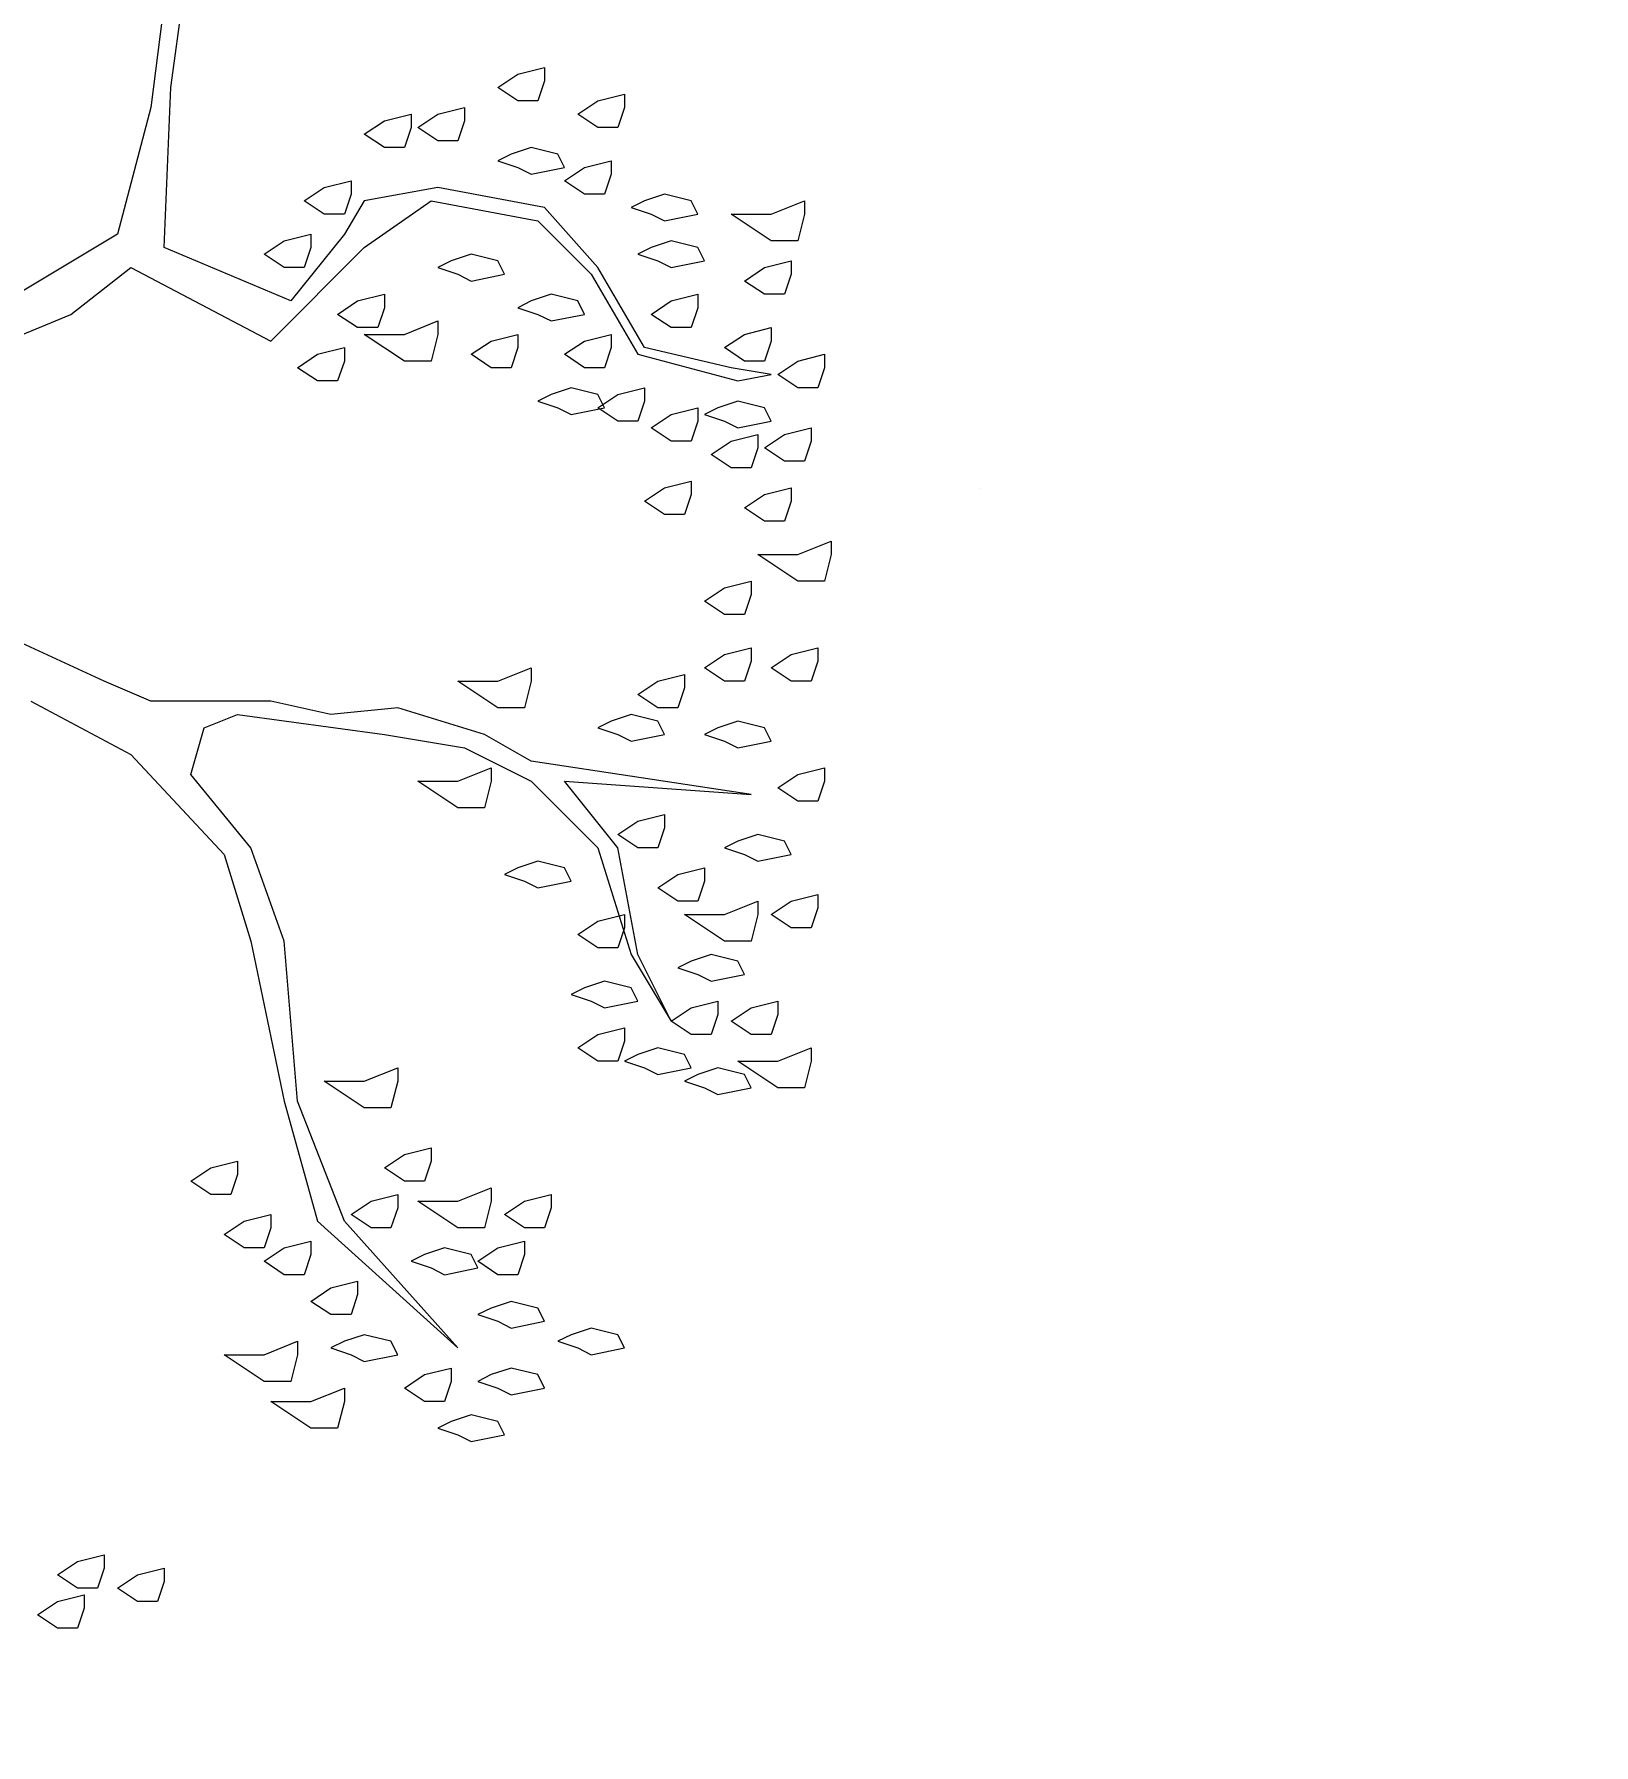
# Model space of a CAD drawing. Header units: millimetres. Extents: x 1389 to 2186, y 2011 to 2343.
# Drawn here: x 1389.9348 to 1390.2125, y 2333.8 to 2334.1046 of the extents above; entities that cross this region are included whole.
import ezdxf

# ---------------------------------------------------------------- set-up
doc = ezdxf.new("R2010")
doc.units = ezdxf.units.MM
doc.layers.add('cotas', color=4, linetype='Continuous')
doc.layers.add('moveis', color=240, linetype='Continuous')
doc.layers.add('Vegetação', color=84, linetype='Continuous', lineweight=15)
doc.styles.get("Standard").update_dxf_attribs({"font": 'arial.ttf'})
doc.dimstyles.new('ISO-25', dxfattribs={"dimscale": 0.2, "dimtxt": 0.6, "dimasz": 0.3, "dimexe": 0.2, "dimexo": 0.3, "dimgap": 0.4, "dimtad": 1, "dimtoh": 1, "dimtxsty": 'Standard', "dimcen": -0.3, "dimadec": 0, "dimazin": 0, "dimtfac": 1, "dimtmove": 1, "dimatfit": 3, "dimfxl": 1, "dimarcsym": 0})

# ---------------------------------------------------------------- blocks, each defined once
blk = doc.blocks.new('vegetal')
blk.add_line((2183.10115, 2005.313), (2183.10115, 2005.313))
at = {"layer": 'Vegetação'}
for p, q in [((2182.95715, 2005.38449), (2182.96072, 2005.41062)), ((2182.95715, 2005.40944), (2182.95359, 2005.38093)), ((2183.01536, 2005.38449), (2183.01892, 2005.38687)), ((2183.01892, 2005.38687), (2183.02367, 2005.38805)), ((2183.02367, 2005.38568), (2183.02249, 2005.38212)), ((2183.02367, 2005.38805), (2183.02367, 2005.38568)), ((2182.95597, 2005.35598), (2182.95715, 2005.38449)), ((2183.01892, 2005.38212), (2183.01536, 2005.38449)), ((2183.03318, 2005.38212), (2183.03793, 2005.3833)), ((2183.03793, 2005.3833), (2183.03793, 2005.38093)), ((2182.95359, 2005.38093), (2182.94765, 2005.35836)), ((2182.99517, 2005.37855), (2182.99992, 2005.37974)), ((2182.99992, 2005.37974), (2182.99992, 2005.37736)), ((2183.00111, 2005.37736), (2183.00467, 2005.37974)), ((2183.00467, 2005.37974), (2183.00942, 2005.38093)), ((2183.00942, 2005.38093), (2183.00942, 2005.37855)), ((2183.02249, 2005.38212), (2183.01892, 2005.38212)), ((2183.02961, 2005.37974), (2183.03318, 2005.38212)), ((2183.03318, 2005.37736), (2183.02961, 2005.37974)), ((2183.03793, 2005.38093), (2183.03674, 2005.37736)), ((2182.9916, 2005.37618), (2182.99517, 2005.37855)), ((2182.99517, 2005.3738), (2182.9916, 2005.37618)), ((2182.99992, 2005.37736), (2182.99873, 2005.3738)), ((2183.00467, 2005.37499), (2183.00111, 2005.37736)), ((2183.00942, 2005.37855), (2183.00823, 2005.37499)), ((2183.03674, 2005.37736), (2183.03318, 2005.37736)), ((2182.99873, 2005.3738), (2182.99517, 2005.3738)), ((2183.00823, 2005.37499), (2183.00467, 2005.37499)), ((2183.0213, 2005.3738), (2183.01774, 2005.37261)), ((2183.02605, 2005.37261), (2183.0213, 2005.3738)), ((2183.01774, 2005.37261), (2183.01536, 2005.37142)), ((2183.01536, 2005.37142), (2183.01892, 2005.37024)), ((2183.01892, 2005.37024), (2183.0213, 2005.36905)), ((2183.0213, 2005.36905), (2183.02724, 2005.37024)), ((2183.02724, 2005.37024), (2183.02605, 2005.37261)), ((2183.02724, 2005.36786), (2183.0308, 2005.37024)), ((2183.0308, 2005.37024), (2183.03555, 2005.37142)), ((2183.03555, 2005.37142), (2183.03555, 2005.36905)), ((2182.98447, 2005.36667), (2182.98923, 2005.36786)), ((2182.98923, 2005.36786), (2182.98923, 2005.36549)), ((2183.0308, 2005.36549), (2183.02724, 2005.36786)), ((2183.03555, 2005.36905), (2183.03437, 2005.36549)), ((2182.98091, 2005.3643), (2182.98447, 2005.36667)), ((2182.98447, 2005.36192), (2182.98091, 2005.3643)), ((2182.98923, 2005.36549), (2182.98804, 2005.36192)), ((2182.9916, 2005.3643), (2182.98804, 2005.35836)), ((2183.00467, 2005.36667), (2182.9916, 2005.3643)), ((2182.9916, 2005.35598), (2183.00348, 2005.3643)), ((2183.00348, 2005.3643), (2183.02249, 2005.36073)), ((2183.02367, 2005.36311), (2183.00467, 2005.36667)), ((2183.03437, 2005.36549), (2183.0308, 2005.36549)), ((2183.04149, 2005.3643), (2183.03912, 2005.36311)), ((2183.04506, 2005.36549), (2183.04149, 2005.3643)), ((2183.04981, 2005.3643), (2183.04506, 2005.36549)), ((2183.051, 2005.36192), (2183.04981, 2005.3643)), ((2183.06406, 2005.36192), (2183.07, 2005.3643)), ((2183.07, 2005.3643), (2183.07, 2005.36192)), ((2182.98804, 2005.36192), (2182.98447, 2005.36192)), ((2183.03318, 2005.35242), (2183.02367, 2005.36311)), ((2183.03912, 2005.36311), (2183.04268, 2005.36192)), ((2183.04268, 2005.36192), (2183.04506, 2005.36073)), ((2183.04506, 2005.36073), (2183.051, 2005.36192)), ((2183.05694, 2005.36192), (2183.06406, 2005.36192)), ((2183.06406, 2005.35717), (2183.05694, 2005.36192)), ((2183.07, 2005.36192), (2183.06881, 2005.35717)), ((2182.94765, 2005.35836), (2182.92983, 2005.34767)), ((2182.97735, 2005.35717), (2182.9821, 2005.35836)), ((2182.98804, 2005.35836), (2182.97854, 2005.34648)), ((2182.9821, 2005.35836), (2182.9821, 2005.35598)), ((2183.02249, 2005.36073), (2183.03199, 2005.35123)), ((2182.97854, 2005.34648), (2182.95597, 2005.35598)), ((2182.97378, 2005.3548), (2182.97735, 2005.35717)), ((2182.97735, 2005.35242), (2182.97378, 2005.3548)), ((2182.97497, 2005.33935), (2182.9916, 2005.35598)), ((2182.9821, 2005.35598), (2182.98091, 2005.35242)), ((2183.01061, 2005.3548), (2183.00704, 2005.35361)), ((2183.01536, 2005.35361), (2183.01061, 2005.3548)), ((2183.04268, 2005.35598), (2183.0403, 2005.3548)), ((2183.0403, 2005.3548), (2183.04387, 2005.35361)), ((2183.04624, 2005.35717), (2183.04268, 2005.35598)), ((2183.051, 2005.35598), (2183.04624, 2005.35717)), ((2183.05218, 2005.35361), (2183.051, 2005.35598)), ((2183.06881, 2005.35717), (2183.06406, 2005.35717)), ((2182.93934, 2005.3441), (2182.95003, 2005.35242)), ((2182.95003, 2005.35242), (2182.97497, 2005.33935)), ((2182.98091, 2005.35242), (2182.97735, 2005.35242)), ((2183.00704, 2005.35361), (2183.00467, 2005.35242)), ((2183.00467, 2005.35242), (2183.00823, 2005.35123)), ((2183.01655, 2005.35123), (2183.01536, 2005.35361)), ((2183.04149, 2005.33817), (2183.03318, 2005.35242)), ((2183.04387, 2005.35361), (2183.04624, 2005.35242)), ((2183.04624, 2005.35242), (2183.05218, 2005.35361)), ((2183.05931, 2005.35004), (2183.06287, 2005.35242)), ((2183.06287, 2005.35242), (2183.06763, 2005.35361)), ((2183.06763, 2005.35361), (2183.06763, 2005.35123)), ((2183.00823, 2005.35123), (2183.01061, 2005.35004)), ((2183.01061, 2005.35004), (2183.01655, 2005.35123)), ((2183.03199, 2005.35123), (2183.0403, 2005.33698)), ((2183.06287, 2005.34767), (2183.05931, 2005.35004)), ((2183.06763, 2005.35123), (2183.06644, 2005.34767)), ((2182.98685, 2005.3441), (2182.99041, 2005.34648)), ((2182.99041, 2005.34648), (2182.99517, 2005.34767)), ((2182.99517, 2005.34767), (2182.99517, 2005.34529)), ((2183.0213, 2005.34648), (2183.01892, 2005.34529)), ((2183.02486, 2005.34767), (2183.0213, 2005.34648)), ((2183.02961, 2005.34648), (2183.02486, 2005.34767)), ((2183.0308, 2005.3441), (2183.02961, 2005.34648)), ((2183.04268, 2005.3441), (2183.04624, 2005.34648)), ((2183.04624, 2005.34648), (2183.051, 2005.34767)), ((2183.051, 2005.34767), (2183.051, 2005.34529)), ((2183.06644, 2005.34767), (2183.06287, 2005.34767)), ((2182.91083, 2005.33223), (2182.93934, 2005.3441)), ((2182.99041, 2005.34173), (2182.98685, 2005.3441)), ((2182.99517, 2005.34529), (2182.99398, 2005.34173)), ((2182.99873, 2005.34054), (2183.00467, 2005.34292)), ((2183.00467, 2005.34292), (2183.00467, 2005.34054)), ((2183.01892, 2005.34529), (2183.02249, 2005.3441)), ((2183.02249, 2005.3441), (2183.02486, 2005.34292)), ((2183.02486, 2005.34292), (2183.0308, 2005.3441)), ((2183.04624, 2005.34173), (2183.04268, 2005.3441)), ((2183.051, 2005.34529), (2183.04981, 2005.34173)), ((2182.99398, 2005.34173), (2182.99041, 2005.34173)), ((2182.9916, 2005.34054), (2182.99873, 2005.34054)), ((2182.99873, 2005.33579), (2182.9916, 2005.34054)), ((2183.00467, 2005.34054), (2183.00348, 2005.33579)), ((2183.01417, 2005.33935), (2183.01892, 2005.34054)), ((2183.01892, 2005.34054), (2183.01892, 2005.33817)), ((2183.0308, 2005.33935), (2183.03555, 2005.34054)), ((2183.03555, 2005.34054), (2183.03555, 2005.33817)), ((2183.04981, 2005.34173), (2183.04624, 2005.34173)), ((2183.05575, 2005.33817), (2183.05931, 2005.34054)), ((2183.05931, 2005.34054), (2183.06406, 2005.34173)), ((2183.06406, 2005.34173), (2183.06406, 2005.33935)), ((2182.97972, 2005.3346), (2182.98329, 2005.33698)), ((2182.98329, 2005.33698), (2182.98804, 2005.33817)), ((2182.98804, 2005.33817), (2182.98804, 2005.33579)), ((2183.01061, 2005.33698), (2183.01417, 2005.33935)), ((2183.01417, 2005.3346), (2183.01061, 2005.33698)), ((2183.01892, 2005.33817), (2183.01774, 2005.3346)), ((2183.02724, 2005.33698), (2183.0308, 2005.33935)), ((2183.0308, 2005.3346), (2183.02724, 2005.33698)), ((2183.03555, 2005.33817), (2183.03437, 2005.3346)), ((2183.0403, 2005.33698), (2183.05812, 2005.33223)), ((2183.05694, 2005.3346), (2183.04149, 2005.33817)), ((2183.05931, 2005.33579), (2183.05575, 2005.33817)), ((2183.06406, 2005.33935), (2183.06287, 2005.33579)), ((2183.06881, 2005.33579), (2183.07357, 2005.33698)), ((2183.07357, 2005.33698), (2183.07357, 2005.3346)), ((2182.98329, 2005.33223), (2182.97972, 2005.3346)), ((2182.98804, 2005.33579), (2182.98685, 2005.33223)), ((2183.00348, 2005.33579), (2182.99873, 2005.33579)), ((2183.01774, 2005.3346), (2183.01417, 2005.3346)), ((2183.03437, 2005.3346), (2183.0308, 2005.3346)), ((2183.06406, 2005.33341), (2183.05694, 2005.3346)), ((2183.06287, 2005.33579), (2183.05931, 2005.33579)), ((2183.06525, 2005.33341), (2183.06881, 2005.33579)), ((2183.07357, 2005.3346), (2183.07238, 2005.33104)), ((2182.98685, 2005.33223), (2182.98329, 2005.33223)), ((2183.02843, 2005.33104), (2183.02486, 2005.32985)), ((2183.03318, 2005.32985), (2183.02843, 2005.33104)), ((2183.03674, 2005.32985), (2183.04149, 2005.33104)), ((2183.04149, 2005.33104), (2183.04149, 2005.32866)), ((2183.05812, 2005.33223), (2183.06406, 2005.33341)), ((2183.06881, 2005.33104), (2183.06525, 2005.33341)), ((2183.07238, 2005.33104), (2183.06881, 2005.33104)), ((2183.02486, 2005.32985), (2183.02249, 2005.32866)), ((2183.02249, 2005.32866), (2183.02605, 2005.32747)), ((2183.02605, 2005.32747), (2183.02843, 2005.32629)), ((2183.02843, 2005.32629), (2183.03437, 2005.32747)), ((2183.03437, 2005.32747), (2183.03318, 2005.32985)), ((2183.03318, 2005.32747), (2183.03674, 2005.32985)), ((2183.03674, 2005.3251), (2183.03318, 2005.32747)), ((2183.04149, 2005.32866), (2183.0403, 2005.3251)), ((2183.04624, 2005.32629), (2183.051, 2005.32747)), ((2183.051, 2005.32747), (2183.051, 2005.3251)), ((2183.05456, 2005.32747), (2183.05218, 2005.32629)), ((2183.05812, 2005.32866), (2183.05456, 2005.32747)), ((2183.06287, 2005.32747), (2183.05812, 2005.32866)), ((2183.06406, 2005.3251), (2183.06287, 2005.32747)), ((2183.0403, 2005.3251), (2183.03674, 2005.3251)), ((2183.04268, 2005.32391), (2183.04624, 2005.32629)), ((2183.051, 2005.3251), (2183.04981, 2005.32154)), ((2183.05218, 2005.32629), (2183.05575, 2005.3251)), ((2183.05575, 2005.3251), (2183.05812, 2005.32391)), ((2183.05812, 2005.32391), (2183.06406, 2005.3251)), ((2183.04624, 2005.32154), (2183.04268, 2005.32391)), ((2183.04981, 2005.32154), (2183.04624, 2005.32154)), ((2183.05337, 2005.31916), (2183.05694, 2005.32154)), ((2183.05694, 2005.32154), (2183.06169, 2005.32272)), ((2183.06169, 2005.32272), (2183.06169, 2005.32035)), ((2183.06287, 2005.32035), (2183.06644, 2005.32272)), ((2183.06644, 2005.32272), (2183.07119, 2005.32391)), ((2183.07119, 2005.32154), (2183.07, 2005.31797)), ((2183.07119, 2005.32391), (2183.07119, 2005.32154)), ((2183.05694, 2005.31678), (2183.05337, 2005.31916)), ((2183.06169, 2005.32035), (2183.0605, 2005.31678)), ((2183.06644, 2005.31797), (2183.06287, 2005.32035)), ((2183.0605, 2005.31678), (2183.05694, 2005.31678)), ((2183.07, 2005.31797), (2183.06644, 2005.31797)), ((2183.04149, 2005.31084), (2183.04506, 2005.31322)), ((2183.04506, 2005.31322), (2183.04981, 2005.31441)), ((2183.04981, 2005.31441), (2183.04981, 2005.31203)), ((2183.06287, 2005.31203), (2183.06763, 2005.31322)), ((2183.06763, 2005.31322), (2183.06763, 2005.31084)), ((2183.04506, 2005.30847), (2183.04149, 2005.31084)), ((2183.04981, 2005.31203), (2183.04862, 2005.30847)), ((2183.05931, 2005.30966), (2183.06287, 2005.31203)), ((2183.06287, 2005.30728), (2183.05931, 2005.30966)), ((2183.06763, 2005.31084), (2183.06644, 2005.30728)), ((2183.04862, 2005.30847), (2183.04506, 2005.30847)), ((2183.06644, 2005.30728), (2183.06287, 2005.30728)), ((2183.06881, 2005.30134), (2183.07475, 2005.30372)), ((2183.07475, 2005.30372), (2183.07475, 2005.30134)), ((2183.06169, 2005.30134), (2183.06881, 2005.30134)), ((2183.06881, 2005.29659), (2183.06169, 2005.30134)), ((2183.07475, 2005.30134), (2183.07357, 2005.29659)), ((2183.05218, 2005.29303), (2183.05575, 2005.2954)), ((2183.05575, 2005.2954), (2183.0605, 2005.29659)), ((2183.0605, 2005.29421), (2183.05931, 2005.29065)), ((2183.0605, 2005.29659), (2183.0605, 2005.29421)), ((2183.07357, 2005.29659), (2183.06881, 2005.29659)), ((2183.05575, 2005.29065), (2183.05218, 2005.29303)), ((2183.05931, 2005.29065), (2183.05575, 2005.29065)), ((2182.94527, 2005.27877), (2182.92983, 2005.2859)), ((2183.05218, 2005.28115), (2183.05575, 2005.28352)), ((2183.05575, 2005.28352), (2183.0605, 2005.28471)), ((2183.0605, 2005.28234), (2183.05931, 2005.27877)), ((2183.0605, 2005.28471), (2183.0605, 2005.28234)), ((2183.06406, 2005.28115), (2183.06763, 2005.28352)), ((2183.06763, 2005.28352), (2183.07238, 2005.28471)), ((2183.07238, 2005.28234), (2183.07119, 2005.27877)), ((2183.07238, 2005.28471), (2183.07238, 2005.28234)), ((2182.95359, 2005.27521), (2182.94527, 2005.27877)), ((2183.00823, 2005.27877), (2183.01536, 2005.27877)), ((2183.01536, 2005.27402), (2183.00823, 2005.27877)), ((2183.01536, 2005.27877), (2183.0213, 2005.28115)), ((2183.0213, 2005.27877), (2183.02011, 2005.27402)), ((2183.0213, 2005.28115), (2183.0213, 2005.27877)), ((2183.0403, 2005.2764), (2183.04387, 2005.27877)), ((2183.04387, 2005.27877), (2183.04862, 2005.27996)), ((2183.04862, 2005.27996), (2183.04862, 2005.27758)), ((2183.05575, 2005.27877), (2183.05218, 2005.28115)), ((2183.05931, 2005.27877), (2183.05575, 2005.27877)), ((2183.06763, 2005.27877), (2183.06406, 2005.28115)), ((2183.07119, 2005.27877), (2183.06763, 2005.27877)), ((2183.04387, 2005.27402), (2183.0403, 2005.2764)), ((2183.04862, 2005.27758), (2183.04743, 2005.27402)), ((2182.93221, 2005.27521), (2182.95003, 2005.26571)), ((2182.96309, 2005.27521), (2182.95359, 2005.27521)), ((2182.97497, 2005.27521), (2182.96309, 2005.27521)), ((2182.96309, 2005.27046), (2182.96903, 2005.27283)), ((2182.96903, 2005.27283), (2182.99517, 2005.26927)), ((2182.98566, 2005.27283), (2182.97497, 2005.27521)), ((2182.99754, 2005.27402), (2182.98566, 2005.27283)), ((2183.01298, 2005.26927), (2182.99754, 2005.27402)), ((2183.02011, 2005.27402), (2183.01536, 2005.27402)), ((2183.03912, 2005.27283), (2183.03555, 2005.27165)), ((2183.04387, 2005.27165), (2183.03912, 2005.27283)), ((2183.04743, 2005.27402), (2183.04387, 2005.27402)), ((2182.96072, 2005.26214), (2182.96309, 2005.27046)), ((2183.03555, 2005.27165), (2183.03318, 2005.27046)), ((2183.03318, 2005.27046), (2183.03674, 2005.26927)), ((2183.04506, 2005.26927), (2183.04387, 2005.27165)), ((2183.05456, 2005.27046), (2183.05218, 2005.26927)), ((2183.05812, 2005.27165), (2183.05456, 2005.27046)), ((2183.06287, 2005.27046), (2183.05812, 2005.27165)), ((2183.06406, 2005.26808), (2183.06287, 2005.27046)), ((2182.99517, 2005.26927), (2183.00942, 2005.26689)), ((2183.00942, 2005.26689), (2183.0213, 2005.26095)), ((2183.0213, 2005.26452), (2183.01298, 2005.26927)), ((2183.03674, 2005.26927), (2183.03912, 2005.26808)), ((2183.03912, 2005.26808), (2183.04506, 2005.26927)), ((2183.05218, 2005.26927), (2183.05575, 2005.26808)), ((2183.05575, 2005.26808), (2183.05812, 2005.26689)), ((2183.05812, 2005.26689), (2183.06406, 2005.26808)), ((2182.95003, 2005.26571), (2182.96666, 2005.24789)), ((2183.0605, 2005.25858), (2183.0213, 2005.26452)), ((2182.97141, 2005.24908), (2182.96072, 2005.26214)), ((2183.00823, 2005.2562), (2183.00111, 2005.26095)), ((2183.00111, 2005.26095), (2183.00823, 2005.26095)), ((2183.00823, 2005.26095), (2183.01417, 2005.26333)), ((2183.01417, 2005.26095), (2183.01298, 2005.2562)), ((2183.01417, 2005.26333), (2183.01417, 2005.26095)), ((2183.0213, 2005.26095), (2183.03318, 2005.24908)), ((2183.02724, 2005.26095), (2183.0605, 2005.25858)), ((2183.03674, 2005.24908), (2183.02724, 2005.26095)), ((2183.06525, 2005.25977), (2183.06881, 2005.26214)), ((2183.06881, 2005.26214), (2183.07357, 2005.26333)), ((2183.07357, 2005.26095), (2183.07238, 2005.25739)), ((2183.07357, 2005.26333), (2183.07357, 2005.26095)), ((2183.06881, 2005.25739), (2183.06525, 2005.25977)), ((2183.07238, 2005.25739), (2183.06881, 2005.25739)), ((2183.01298, 2005.2562), (2183.00823, 2005.2562)), ((2183.0403, 2005.25383), (2183.04506, 2005.25502)), ((2183.04506, 2005.25502), (2183.04506, 2005.25264)), ((2183.03674, 2005.25145), (2183.0403, 2005.25383)), ((2183.0403, 2005.24908), (2183.03674, 2005.25145)), ((2183.04506, 2005.25264), (2183.04387, 2005.24908)), ((2183.06169, 2005.25145), (2183.05812, 2005.25026)), ((2183.06644, 2005.25026), (2183.06169, 2005.25145)), ((2182.97735, 2005.23245), (2182.97141, 2005.24908)), ((2183.03318, 2005.24908), (2183.03912, 2005.23007)), ((2183.0403, 2005.23007), (2183.03674, 2005.24908)), ((2183.04387, 2005.24908), (2183.0403, 2005.24908)), ((2183.05812, 2005.25026), (2183.05575, 2005.24908)), ((2183.05575, 2005.24908), (2183.05931, 2005.24789)), ((2183.06763, 2005.24789), (2183.06644, 2005.25026)), ((2182.96666, 2005.24789), (2182.97141, 2005.23245)), ((2183.01892, 2005.24551), (2183.01655, 2005.24432)), ((2183.02249, 2005.2467), (2183.01892, 2005.24551)), ((2183.02724, 2005.24551), (2183.02249, 2005.2467)), ((2183.02843, 2005.24314), (2183.02724, 2005.24551)), ((2183.04743, 2005.24432), (2183.05218, 2005.24551)), ((2183.05218, 2005.24551), (2183.05218, 2005.24314)), ((2183.05931, 2005.24789), (2183.06169, 2005.2467)), ((2183.06169, 2005.2467), (2183.06763, 2005.24789)), ((2183.01655, 2005.24432), (2183.02011, 2005.24314)), ((2183.02011, 2005.24314), (2183.02249, 2005.24195)), ((2183.02249, 2005.24195), (2183.02843, 2005.24314)), ((2183.04387, 2005.24195), (2183.04743, 2005.24432)), ((2183.05218, 2005.24314), (2183.051, 2005.23957)), ((2183.04743, 2005.23957), (2183.04387, 2005.24195)), ((2183.051, 2005.23957), (2183.04743, 2005.23957)), ((2183.05575, 2005.2372), (2183.06169, 2005.23957)), ((2183.06169, 2005.23957), (2183.06169, 2005.2372)), ((2183.06406, 2005.2372), (2183.06763, 2005.23957)), ((2183.06763, 2005.23957), (2183.07238, 2005.24076)), ((2183.07238, 2005.24076), (2183.07238, 2005.23839)), ((2183.02961, 2005.23363), (2183.03318, 2005.23601)), ((2183.03318, 2005.23601), (2183.03793, 2005.2372)), ((2183.03793, 2005.2372), (2183.03793, 2005.23482)), ((2183.04862, 2005.2372), (2183.05575, 2005.2372)), ((2183.05575, 2005.23245), (2183.04862, 2005.2372)), ((2183.06169, 2005.2372), (2183.0605, 2005.23245)), ((2183.06763, 2005.23482), (2183.06406, 2005.2372)), ((2183.07238, 2005.23839), (2183.07119, 2005.23482)), ((2183.03318, 2005.23126), (2183.02961, 2005.23363)), ((2183.03793, 2005.23482), (2183.03674, 2005.23126)), ((2183.07119, 2005.23482), (2183.06763, 2005.23482)), ((2182.97141, 2005.23245), (2182.97735, 2005.20394)), ((2182.97972, 2005.20394), (2182.97735, 2005.23245)), ((2183.03674, 2005.23126), (2183.03318, 2005.23126)), ((2183.03912, 2005.23007), (2183.04624, 2005.21819)), ((2183.04624, 2005.21819), (2183.0403, 2005.23007)), ((2183.05337, 2005.23007), (2183.04981, 2005.22888)), ((2183.05812, 2005.22888), (2183.05337, 2005.23007)), ((2183.0605, 2005.23245), (2183.05575, 2005.23245)), ((2183.04981, 2005.22888), (2183.04743, 2005.22769)), ((2183.04743, 2005.22769), (2183.051, 2005.22651)), ((2183.05931, 2005.22651), (2183.05812, 2005.22888)), ((2183.0308, 2005.22413), (2183.02843, 2005.22294)), ((2183.03437, 2005.22532), (2183.0308, 2005.22413)), ((2183.03912, 2005.22413), (2183.03437, 2005.22532)), ((2183.0403, 2005.22176), (2183.03912, 2005.22413)), ((2183.051, 2005.22651), (2183.05337, 2005.22532)), ((2183.05337, 2005.22532), (2183.05931, 2005.22651)), ((2183.02843, 2005.22294), (2183.03199, 2005.22176)), ((2183.03199, 2005.22176), (2183.03437, 2005.22057)), ((2183.03437, 2005.22057), (2183.0403, 2005.22176)), ((2183.04981, 2005.22057), (2183.05456, 2005.22176)), ((2183.05456, 2005.22176), (2183.05456, 2005.21938)), ((2183.0605, 2005.22057), (2183.06525, 2005.22176)), ((2183.06525, 2005.22176), (2183.06525, 2005.21938)), ((2183.04624, 2005.21819), (2183.04981, 2005.22057)), ((2183.04981, 2005.21582), (2183.04624, 2005.21819)), ((2183.05456, 2005.21938), (2183.05337, 2005.21582)), ((2183.05694, 2005.21819), (2183.0605, 2005.22057)), ((2183.0605, 2005.21582), (2183.05694, 2005.21819)), ((2183.06525, 2005.21938), (2183.06406, 2005.21582)), ((2183.02961, 2005.21344), (2183.03318, 2005.21582)), ((2183.03318, 2005.21582), (2183.03793, 2005.217)), ((2183.03793, 2005.217), (2183.03793, 2005.21463)), ((2183.05337, 2005.21582), (2183.04981, 2005.21582)), ((2183.06406, 2005.21582), (2183.0605, 2005.21582)), ((2183.03318, 2005.21106), (2183.02961, 2005.21344)), ((2183.03793, 2005.21463), (2183.03674, 2005.21106)), ((2183.0403, 2005.21225), (2183.03793, 2005.21106)), ((2183.04387, 2005.21344), (2183.0403, 2005.21225)), ((2183.04862, 2005.21225), (2183.04387, 2005.21344)), ((2183.04981, 2005.20988), (2183.04862, 2005.21225)), ((2183.06525, 2005.21106), (2183.07119, 2005.21344)), ((2183.07119, 2005.21344), (2183.07119, 2005.21106)), ((2182.9916, 2005.2075), (2182.99754, 2005.20988)), ((2182.99754, 2005.20988), (2182.99754, 2005.2075)), ((2183.03674, 2005.21106), (2183.03318, 2005.21106)), ((2183.03793, 2005.21106), (2183.04149, 2005.20988)), ((2183.04149, 2005.20988), (2183.04387, 2005.20869)), ((2183.04387, 2005.20869), (2183.04981, 2005.20988)), ((2183.051, 2005.20869), (2183.04862, 2005.2075)), ((2183.05456, 2005.20988), (2183.051, 2005.20869)), ((2183.05931, 2005.20869), (2183.05456, 2005.20988)), ((2183.05812, 2005.21106), (2183.06525, 2005.21106)), ((2183.06525, 2005.20631), (2183.05812, 2005.21106)), ((2183.0605, 2005.20631), (2183.05931, 2005.20869)), ((2183.07119, 2005.21106), (2183.07, 2005.20631)), ((2182.98447, 2005.2075), (2182.9916, 2005.2075)), ((2182.9916, 2005.20275), (2182.98447, 2005.2075)), ((2182.99754, 2005.2075), (2182.99635, 2005.20275)), ((2183.04862, 2005.2075), (2183.05218, 2005.20631)), ((2183.05218, 2005.20631), (2183.05456, 2005.20513)), ((2183.05456, 2005.20513), (2183.0605, 2005.20631)), ((2183.07, 2005.20631), (2183.06525, 2005.20631)), ((2182.97735, 2005.20394), (2182.98329, 2005.18256)), ((2182.98804, 2005.18256), (2182.97972, 2005.20394)), ((2182.99635, 2005.20275), (2182.9916, 2005.20275)), ((2182.99517, 2005.19206), (2182.99873, 2005.19443)), ((2182.99873, 2005.19443), (2183.00348, 2005.19562)), ((2183.00348, 2005.19562), (2183.00348, 2005.19325)), ((2182.96072, 2005.18968), (2182.96428, 2005.19206)), ((2182.96428, 2005.19206), (2182.96903, 2005.19325)), ((2182.96903, 2005.19087), (2182.96784, 2005.18731)), ((2182.96903, 2005.19325), (2182.96903, 2005.19087)), ((2182.99873, 2005.18968), (2182.99517, 2005.19206)), ((2183.00348, 2005.19325), (2183.00229, 2005.18968)), ((2182.96428, 2005.18731), (2182.96072, 2005.18968)), ((2182.96784, 2005.18731), (2182.96428, 2005.18731)), ((2182.99279, 2005.18612), (2182.99754, 2005.18731)), ((2182.99754, 2005.18731), (2182.99754, 2005.18493)), ((2183.00229, 2005.18968), (2182.99873, 2005.18968)), ((2183.00823, 2005.18612), (2183.01417, 2005.1885)), ((2183.01417, 2005.1885), (2183.01417, 2005.18612)), ((2183.02011, 2005.18612), (2183.02486, 2005.18731)), ((2183.02486, 2005.18731), (2183.02486, 2005.18493)), ((2182.98923, 2005.18374), (2182.99279, 2005.18612)), ((2182.99754, 2005.18493), (2182.99635, 2005.18137)), ((2183.00823, 2005.18137), (2183.00111, 2005.18612)), ((2183.00111, 2005.18612), (2183.00823, 2005.18612)), ((2183.01417, 2005.18612), (2183.01298, 2005.18137)), ((2183.01655, 2005.18374), (2183.02011, 2005.18612)), ((2183.02486, 2005.18493), (2183.02367, 2005.18137)), ((2182.96666, 2005.18018), (2182.97022, 2005.18256)), ((2182.97022, 2005.18256), (2182.97497, 2005.18374)), ((2182.97497, 2005.18137), (2182.97378, 2005.17781)), ((2182.97497, 2005.18374), (2182.97497, 2005.18137)), ((2182.98329, 2005.18256), (2183.00823, 2005.15999)), ((2183.00823, 2005.15999), (2182.98804, 2005.18256)), ((2182.99279, 2005.18137), (2182.98923, 2005.18374)), ((2182.99635, 2005.18137), (2182.99279, 2005.18137)), ((2183.01298, 2005.18137), (2183.00823, 2005.18137)), ((2183.02011, 2005.18137), (2183.01655, 2005.18374)), ((2183.02367, 2005.18137), (2183.02011, 2005.18137)), ((2182.97022, 2005.17781), (2182.96666, 2005.18018)), ((2182.97735, 2005.17781), (2182.9821, 2005.17899)), ((2182.9821, 2005.17899), (2182.9821, 2005.17662)), ((2183.01536, 2005.17781), (2183.02011, 2005.17899)), ((2183.02011, 2005.17899), (2183.02011, 2005.17662)), ((2182.97378, 2005.17781), (2182.97022, 2005.17781)), ((2182.97378, 2005.17543), (2182.97735, 2005.17781)), ((2182.97735, 2005.17305), (2182.97378, 2005.17543)), ((2182.9821, 2005.17662), (2182.98091, 2005.17305)), ((2183.00229, 2005.17662), (2182.99992, 2005.17543)), ((2182.99992, 2005.17543), (2183.00348, 2005.17424)), ((2183.00586, 2005.17781), (2183.00229, 2005.17662)), ((2183.01061, 2005.17662), (2183.00586, 2005.17781)), ((2183.0118, 2005.17424), (2183.01061, 2005.17662)), ((2183.0118, 2005.17543), (2183.01536, 2005.17781)), ((2183.01536, 2005.17305), (2183.0118, 2005.17543)), ((2183.02011, 2005.17662), (2183.01892, 2005.17305)), ((2182.98091, 2005.17305), (2182.97735, 2005.17305)), ((2183.00348, 2005.17424), (2183.00586, 2005.17305)), ((2183.00586, 2005.17305), (2183.0118, 2005.17424)), ((2183.01892, 2005.17305), (2183.01536, 2005.17305)), ((2182.9821, 2005.1683), (2182.98566, 2005.17068)), ((2182.98566, 2005.17068), (2182.99041, 2005.17187)), ((2182.99041, 2005.16949), (2182.98923, 2005.16593)), ((2182.99041, 2005.17187), (2182.99041, 2005.16949)), ((2182.98566, 2005.16593), (2182.9821, 2005.1683)), ((2182.98923, 2005.16593), (2182.98566, 2005.16593)), ((2183.01417, 2005.16711), (2183.0118, 2005.16593)), ((2183.0118, 2005.16593), (2183.01536, 2005.16474)), ((2183.01774, 2005.1683), (2183.01417, 2005.16711)), ((2183.02249, 2005.16711), (2183.01774, 2005.1683)), ((2183.02367, 2005.16474), (2183.02249, 2005.16711)), ((2183.01536, 2005.16474), (2183.01774, 2005.16355)), ((2183.01774, 2005.16355), (2183.02367, 2005.16474)), ((2183.03199, 2005.16355), (2183.02843, 2005.16236)), ((2183.03674, 2005.16236), (2183.03199, 2005.16355)), ((2182.97378, 2005.1588), (2182.97972, 2005.16118)), ((2182.97972, 2005.16118), (2182.97972, 2005.1588)), ((2182.98804, 2005.16118), (2182.98566, 2005.15999)), ((2182.98566, 2005.15999), (2182.98923, 2005.1588)), ((2182.9916, 2005.16236), (2182.98804, 2005.16118)), ((2182.99635, 2005.16118), (2182.9916, 2005.16236)), ((2182.99754, 2005.1588), (2182.99635, 2005.16118)), ((2183.02843, 2005.16236), (2183.02605, 2005.16118)), ((2183.02605, 2005.16118), (2183.02961, 2005.15999)), ((2183.02961, 2005.15999), (2183.03199, 2005.1588)), ((2183.03199, 2005.1588), (2183.03793, 2005.15999)), ((2183.03793, 2005.15999), (2183.03674, 2005.16236)), ((2182.96666, 2005.1588), (2182.97378, 2005.1588)), ((2182.97378, 2005.15405), (2182.96666, 2005.1588)), ((2182.97972, 2005.1588), (2182.97854, 2005.15405)), ((2182.98923, 2005.1588), (2182.9916, 2005.15761)), ((2182.9916, 2005.15761), (2182.99754, 2005.1588)), ((2182.97854, 2005.15405), (2182.97378, 2005.15405)), ((2182.99873, 2005.15286), (2183.00229, 2005.15524)), ((2183.00229, 2005.15524), (2183.00704, 2005.15642)), ((2183.00704, 2005.15405), (2183.00586, 2005.15048)), ((2183.00704, 2005.15642), (2183.00704, 2005.15405)), ((2183.01417, 2005.15524), (2183.0118, 2005.15405)), ((2183.0118, 2005.15405), (2183.01536, 2005.15286)), ((2183.01774, 2005.15642), (2183.01417, 2005.15524)), ((2183.02249, 2005.15524), (2183.01774, 2005.15642)), ((2183.02367, 2005.15286), (2183.02249, 2005.15524)), ((2182.9821, 2005.15048), (2182.98804, 2005.15286)), ((2182.98804, 2005.15286), (2182.98804, 2005.15048)), ((2183.00229, 2005.15048), (2182.99873, 2005.15286)), ((2183.01536, 2005.15286), (2183.01774, 2005.15167)), ((2183.01774, 2005.15167), (2183.02367, 2005.15286)), ((2182.97497, 2005.15048), (2182.9821, 2005.15048)), ((2182.9821, 2005.14573), (2182.97497, 2005.15048)), ((2182.98804, 2005.15048), (2182.98685, 2005.14573)), ((2183.00586, 2005.15048), (2183.00229, 2005.15048)), ((2183.01061, 2005.14811), (2183.00704, 2005.14692)), ((2183.01536, 2005.14692), (2183.01061, 2005.14811)), ((2182.98685, 2005.14573), (2182.9821, 2005.14573)), ((2183.00704, 2005.14692), (2183.00467, 2005.14573)), ((2183.00467, 2005.14573), (2183.00823, 2005.14455)), ((2183.01655, 2005.14455), (2183.01536, 2005.14692)), ((2183.00823, 2005.14455), (2183.01061, 2005.14336)), ((2183.01061, 2005.14336), (2183.01655, 2005.14455)), ((2182.93696, 2005.1196), (2182.94052, 2005.12198)), ((2182.94052, 2005.12198), (2182.94527, 2005.12316)), ((2182.94527, 2005.12079), (2182.94409, 2005.11722)), ((2182.94527, 2005.12316), (2182.94527, 2005.12079)), ((2182.95121, 2005.1196), (2182.95597, 2005.12079)), ((2182.95597, 2005.12079), (2182.95597, 2005.11841)), ((2182.94052, 2005.11722), (2182.93696, 2005.1196)), ((2182.94409, 2005.11722), (2182.94052, 2005.11722)), ((2182.94765, 2005.11722), (2182.95121, 2005.1196)), ((2182.95121, 2005.11485), (2182.94765, 2005.11722)), ((2182.95597, 2005.11841), (2182.95478, 2005.11485)), ((2182.9334, 2005.11247), (2182.93696, 2005.11485)), ((2182.93696, 2005.11485), (2182.94171, 2005.11604)), ((2182.94171, 2005.11604), (2182.94171, 2005.11366)), ((2182.95478, 2005.11485), (2182.95121, 2005.11485)), ((2182.93696, 2005.1101), (2182.9334, 2005.11247)), ((2182.94171, 2005.11366), (2182.94052, 2005.1101)), ((2182.94052, 2005.1101), (2182.93696, 2005.1101))]:
    blk.add_line(p, q, dxfattribs=at)
blk = doc.blocks.new('*D32')
at = {"layer": 'cotas', "color": 0, "lineweight": -2, "transparency": 16777216}
for p, q in [((1389.71757, 2334.17723), (1389.71757, 2332.95367)), ((1392.38144, 2334.14723), (1392.38144, 2332.95367)), ((1389.77757, 2332.99367), (1392.32144, 2332.99367))]:
    blk.add_line(p, q, dxfattribs=at)
at = {"layer": 'cotas', "color": 0, "transparency": 16777216}
for points in [[(1389.77757, 2333.00367), (1389.77757, 2332.98367), (1389.71757, 2332.99367)], [(1392.32144, 2333.00367), (1392.32144, 2332.98367), (1392.38144, 2332.99367)]]:
    blk.add_solid(points, dxfattribs=at)
at = {"layer": 'Defpoints', "color": 0, "transparency": 16777216}
for p in [(1389.71757, 2334.23723), (1392.38144, 2334.20723), (1392.38144, 2332.99367)]:
    blk.add_point(p, dxfattribs=at)
at = {"layer": 'cotas', "color": 0, "transparency": 16777216, "insert": (1391.0495, 2333.14578), "char_height": 0.12, "attachment_point": 5}
blk.add_mtext('2,66', dxfattribs=at)

msp = doc.modelspace()

# ---------------------------------------------------------------- block references
at = {"layer": 'moveis'}
msp.add_blockref('vegetal', (-792.99805, 328.71064), dxfattribs=at)

# ---------------------------------------------------------------- dimensions: what is measured, and where the dimension line sits
at = {"layer": 'cotas'}
dim = msp.add_linear_dim(base=(1392.38144, 2332.99367), p1=(1389.71757, 2334.23723), p2=(1392.38144, 2334.20723), dimstyle='ISO-25', dxfattribs=at)
dim.commit()
dim.dimension.update_dxf_attribs({"geometry": '*D32', "text_midpoint": (1391.0495, 2333.14578)})

doc.saveas('drawing.dxf')
